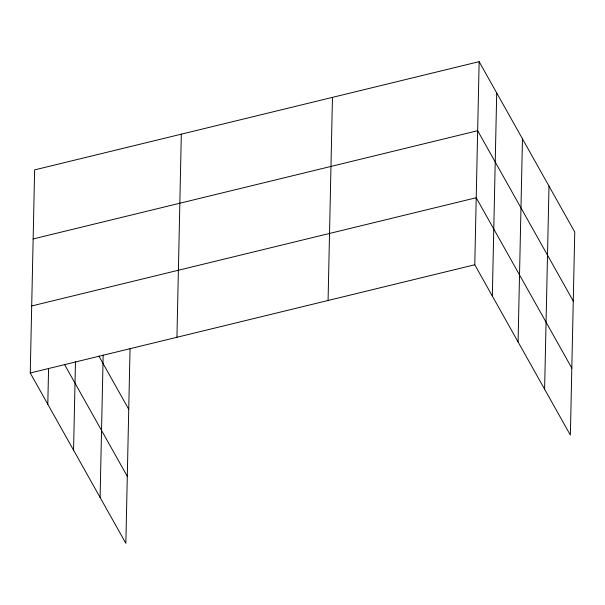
<?xml version="1.0" encoding="UTF-8"?>
<svg xmlns="http://www.w3.org/2000/svg" width="605" height="605" viewBox="0 0 605 605"><rect width="100%" height="100%" fill="white"/><g stroke="black" fill="none" stroke-linecap="round" stroke-linejoin="round"><path stroke-width="0.91" d="M130.045 348.639L125.848 543.343L30.25 372.99L34.636 169.884L479.152 61.657L574.75 232.01L570.364 435.116L474.774 264.763L479.152 61.657M47.803 404.276L48.581 368.4M73.56 450.165L75.474 361.435M100.09 497.446L103.168 355.006M176.94 337.272L181.326 134.174M328.076 300.481L332.463 97.375M492.326 296.049L496.713 92.943M518.077 341.938L522.463 138.832M544.613 389.219L549 186.121M33.139 238.945L477.663 130.71L573.26 301.063M31.694 305.964L476.218 197.737L571.816 368.09M30.25 372.99L474.774 264.763M98.872 356.065L128.736 409.29M64.425 364.293L127.292 476.317"/></g></svg>
